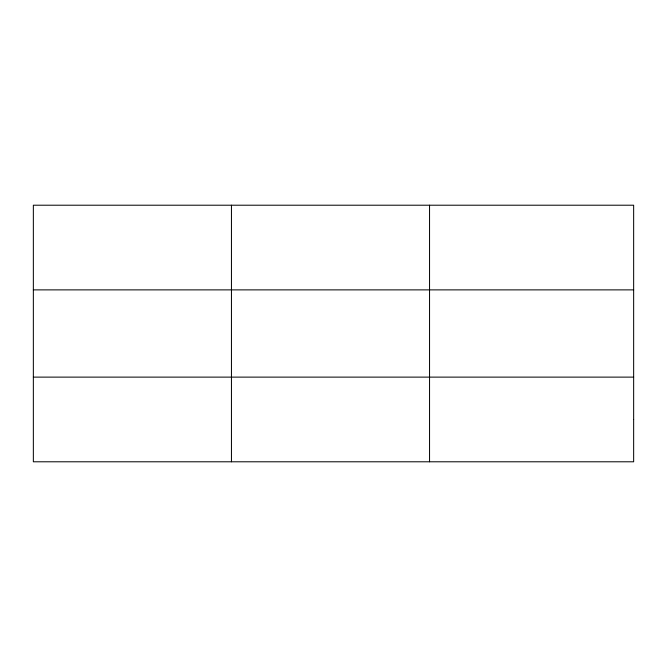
<?xml version="1.0" encoding="UTF-8"?>
<svg xmlns="http://www.w3.org/2000/svg" width="667" height="667" viewBox="0 0 667 667"><rect width="100%" height="100%" fill="white"/><g stroke="black" fill="none" stroke-linecap="round" stroke-linejoin="round"><path stroke-width="1" d="M231.449 205.211L231.449 461.789M429.548 205.211L429.548 461.789M33.35 289.878L633.65 289.878M33.35 377.122L633.65 377.122M633.65 419.451L633.65 461.789L33.35 461.789L33.35 205.211L633.65 205.211L633.65 419.451"/></g></svg>
